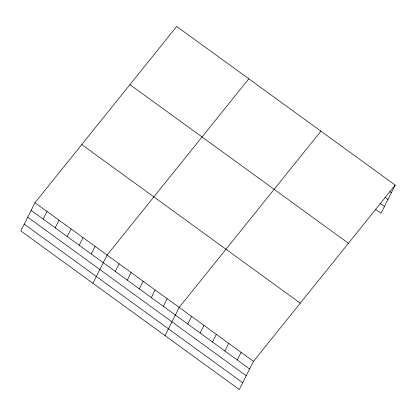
<?xml version="1.0" encoding="UTF-8"?>
<svg xmlns="http://www.w3.org/2000/svg" width="416" height="416" viewBox="0 0 416 416"><rect width="100%" height="100%" fill="white"/><g stroke="black" fill="none" stroke-linecap="round" stroke-linejoin="round"><path stroke-width="0.62" d="M34.98 202.722L20.8 230.916L239.299 389.537L253.479 361.343L395.2 185.084L176.701 26.463L34.98 202.722L253.479 361.343M43.16 219.081L46.998 211.448M55.177 227.807L59.015 220.173M67.194 236.532L71.032 228.894M79.212 245.253L83.049 237.619M91.229 253.978L95.066 246.345M92.903 283.265L107.084 255.07L248.804 78.806M115.263 271.424L119.101 263.791M127.28 280.15L131.118 272.516M139.298 288.876L143.135 281.242M151.315 297.601L155.158 289.962M163.332 306.322L167.175 298.688M165.012 335.608L179.192 307.414L320.913 131.149M187.73 324.038L191.573 316.399M200.112 333.024L203.954 325.39M212.493 342.014L216.336 334.381M224.879 351L228.717 343.366M237.26 359.991L241.098 352.357M395.2 185.084L381.02 213.278L375.346 209.16M389.813 191.594L391.362 192.717M384.852 197.257L387.946 199.503M379.787 203.122L384.431 206.492M129.932 84.63L348.431 243.251M81.749 144.555L300.248 303.176M31.143 210.356L249.642 368.976M27.726 217.142L246.225 375.762M24.211 224.13L242.71 382.756"/></g></svg>
